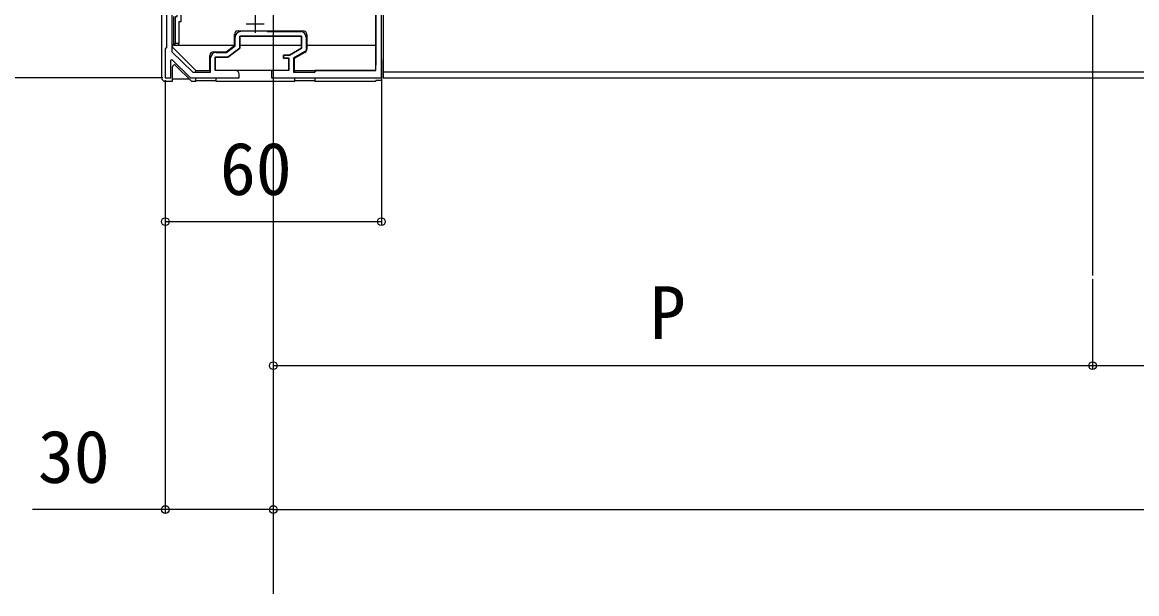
# Model space of a CAD drawing. Units: millimetres, scale not verified. Extents: x -875 to 875, y -1304 to 1296.
# Drawn here: x -708.7 to -399.2, y -1070.6 to -911.8 of the extents above; entities that cross this region are included whole.
import ezdxf
from ezdxf.enums import TextEntityAlignment as Align

# ---------------------------------------------------------------- set-up
doc = ezdxf.new("R2010")
doc.units = ezdxf.units.MM
doc.header["$LTSCALE"] = 8
for name, color, linetype in [('0-3_YKK_11', 7, 'Continuous'), ('0-5_YKK_12', 2, 'Continuous'), ('0-6_YKK_13', 4, 'Continuous'), ('0-7_YKK_D', 6, 'Continuous')]:
    doc.layers.add(name, color=color, linetype=linetype)
doc.styles.add('ＭＳ ゴシック', font='')
doc.styles.get('ＭＳ ゴシック').set_extended_font_data('MS Gothic')

msp = doc.modelspace()

# ---------------------------------------------------------------- linework, layer by layer
at = {"layer": '0-3_YKK_11'}
for p, q in [((-644, -909.7), (-644, -914.7)), ((-646.5, -912.2), (-641.5, -912.2)), ((-640.714, -914.4), (-631.4, -914.4))]:
    msp.add_line(p, q, dxfattribs=at)
for points in [[(-634.724, -764), (-646.3, -764), (-647, -764.7), (-664, -764.7), (-664.7, -764), (-667.2, -764), (-667.2, -919.974), (-661.385, -925.7), (-656.4, -925.7), (-656.4, -921.7)], [(-629.9, -915.9), (-629.9, -919.754), (-633.4, -921.754), (-633.4, -925.7), (-627.5, -925.7), (-627, -925.2), (-610.5, -925.2), (-610.5, -891.7), (-611.5, -891.7), (-611.5, -876.7), (-610.5, -876.7), (-610.5, -799.7), (-611.5, -799.7), (-611.5, -784.7), (-610.5, -784.7), (-610.5, -764), (-627.276, -764)], [(-668.7, -765.5), (-668.7, -918.9), (-669, -919.2), (-669, -927.2), (-667.5, -927.2), (-667.5, -922.3), (-667.132, -922.146), (-662, -927.2), (-648.5, -927.2), (-648.5, -926.2)], [(-649.5, -925.2), (-655.1, -925.2), (-655.1, -921.5), (-651.6, -921.5), (-648.3, -919), (-648.3, -915.7), (-631.2, -915.7), (-631.2, -919), (-634.525, -920.9), (-636.2, -920.9), (-636.2, -921.8), (-634.7, -921.8), (-634.7, -925.2), (-639.5, -925.2), (-639.5, -927.2), (-609, -927.2), (-609, -884.658)], [(-654.9, -920.2), (-652.037, -920.2), (-649.6, -918.354), (-649.6, -915.9)]]:
    msp.add_lwpolyline(points, dxfattribs=at)
for centre, radius, start, end in [((-648.1, -915.9), 1.5, 90.00001, 179.99999), ((-631.4, -915.9), 1.5, 0.00001, 89.99999), ((-654.9, -921.7), 1.5, 90.00001, 179.99999), ((-649.5, -926.2), 1, 0.00001, 89.99999)]:
    msp.add_arc(centre, radius, start, end, dxfattribs=at)
at = {"layer": '0-5_YKK_12'}
for p, q in [((-639, -174.2), (-639, -1070.591)), ((-411.5, -772.2), (-411.5, -982.2)), ((-608.5, -839.7), (-608.5, -927.2)), ((-608.5, -925.6), (695.5, -925.6)), ((-608.5, -927.2), (695.5, -927.2))]:
    msp.add_line(p, q, dxfattribs=at)
at = {"layer": '0-6_YKK_13'}
for p, q in [((-670, -763.2), (-670, -927.202)), ((-610.5, -906.2), (-610.5, -922.2)), ((-609, -922.2), (-609, -906.2)), ((-666.7, -910.2), (-666.7, -918.2)), ((-648.8, -914.2), (-630.7, -914.2)), ((-629.7, -915.2), (-629.7, -919.29)), ((-667, -918.7), (-667, -918.2)), ((-666.7, -918.2), (-667, -918.2)), ((-660.5, -925.2), (-667, -918.7)), ((-665.2, -918.2), (-649.8, -918.2)), ((-648.3, -918.2), (-631.2, -918.2)), ((-629.7, -918.2), (-610.5, -918.2)), ((-667, -928.2), (-667, -924.15)), ((-666.146, -923.796), (-661.743, -928.2)), ((-660.5, -925.7), (-660.5, -925.2)), ((-660.5, -925.2), (-656.6, -925.2)), ((-660.5, -925.7), (-660.5, -925.2)), ((-634.7, -925.2), (-654.8, -925.2)), ((-633, -925.2), (-633.2, -925.2)), ((-633, -925.7), (-633, -925.2)), ((-633, -925.2), (-627.5, -925.2)), ((-633, -925.7), (-633, -925.2)), ((-627.5, -925.2), (-627.5, -925.673)), ((-610.5, -925.2), (-627.5, -925.2)), ((-627.5, -925.2), (-627.5, -925.673)), ((-610.5, -922.2), (-610.5, -923.7)), ((-610.5, -925.2), (-610.5, -923.7)), ((-609, -922.2), (-609, -927.894)), ((-669.002, -928.2), (-667, -928.2)), ((-662.354, -927.588), (-667, -927.588)), ((-661.743, -928.2), (-660.5, -928.2)), ((-660.5, -928.2), (-660.5, -927.2)), ((-660.5, -928.2), (-660.5, -927.2)), ((-655, -928.108), (-660.5, -928.108)), ((-655, -927.2), (-655, -928.2)), ((-655, -928.2), (-633, -928.2)), ((-633, -928.2), (-633, -927.2)), ((-627.5, -928.108), (-633, -928.108)), ((-627.5, -927.2), (-627.5, -928.2)), ((-627.5, -928.2), (-610.5, -928.2)), ((-610.5, -927.894), (-609, -927.894)), ((-610.5, -927.894), (-610.5, -928.2))]:
    msp.add_line(p, q, dxfattribs=at)
msp.add_lwpolyline([(-665.2, -917.7), (-666.2, -917.7), (-666.2, -910.2), (-665.7, -910.2), (-665.7, -773.2), (-666.2, -773.2), (-666.2, -765.7), (-665.2, -765.7), (-665.2, -771.7), (-664.7, -771.7), (-664.7, -911.7), (-665.2, -911.7)], close=True, dxfattribs=at)
for points in [[(-655.6, -920), (-652.104, -920), (-649.8, -918.255), (-649.8, -915.2)], [(-634.7, -925.2), (-634.7, -921.8), (-636.2, -921.8), (-636.2, -920.9), (-634.525, -920.9), (-631.2, -919), (-631.2, -915.7), (-648.3, -915.7), (-648.3, -919), (-651.6, -921.5), (-655.1, -921.5), (-655.1, -924.9)], [(-666.2, -917.7), (-666.7, -918.2), (-665.2, -918.2), (-665.2, -917.7)], [(-656.4, -925.2), (-656.6, -925.2), (-656.6, -921)], [(-630.204, -920.158), (-633.2, -921.87), (-633.2, -925.2)]]:
    msp.add_lwpolyline(points, dxfattribs=at)
for centre, radius, start, end in [((-648.8, -915.2), 1, 90, 180), ((-630.7, -915.2), 1, 0, 90), ((-655.6, -921), 1, 90, 180), ((-630.7, -919.29), 1, 299.74488, 0), ((-666.5, -924.15), 0.5, 45, 180)]:
    msp.add_arc(centre, radius, start, end, dxfattribs=at)
msp.add_ellipse((-668.998, -927.198), major_axis=(-0.71, -0.71), ratio=0.99628, start_param=5.4996506, end_param=7.06672, dxfattribs=at)
at = {"layer": '0-7_YKK_D'}
for p, q in [((-669.7, -927.2), (-766, -927.2)), ((-669, -927.9), (-669, -1048.2)), ((-669, -927.9), (-669, -968.2)), ((-609, -927.9), (-609, -968.2)), ((-669, -967.2), (-609, -967.2)), ((-639, -968.2), (-639, -1048.2)), ((-639, -979.5), (-639, -1008.2)), ((-639, -979.5), (-639, -1048.2)), ((-411.5, -983.2), (-411.5, -1008.2)), ((-411.5, -983.2), (-411.5, -1008.2)), ((-639, -1007.2), (-411.5, -1007.2)), ((-411.5, -1007.2), (-184, -1007.2)), ((-639, -1047.2), (726, -1047.2))]:
    msp.add_line(p, q, dxfattribs=at)
msp.add_lwpolyline([(-639, -1047.2), (-669, -1047.2), (-705.891, -1047.2)], dxfattribs=at)
for centre in [(-669, -967.2), (-609, -967.2), (-639, -1007.2), (-411.5, -1007.2), (-411.5, -1007.2), (-669, -1047.2), (-639, -1047.2), (-639, -1047.2)]:
    msp.add_circle(centre, 1.075, dxfattribs=at)

# ---------------------------------------------------------------- texts
at = {"layer": '0-7_YKK_D', "style": 'ＭＳ ゴシック'}
for s, p in [('60', (-653.83, -964.2)), ('P', (-534.455, -1004.2)), ('30', (-704.368, -1044.2))]:
    msp.add_text(s, height=14.66, dxfattribs=at).set_placement(p, align=Align.BOTTOM_LEFT)

doc.saveas('drawing.dxf')
